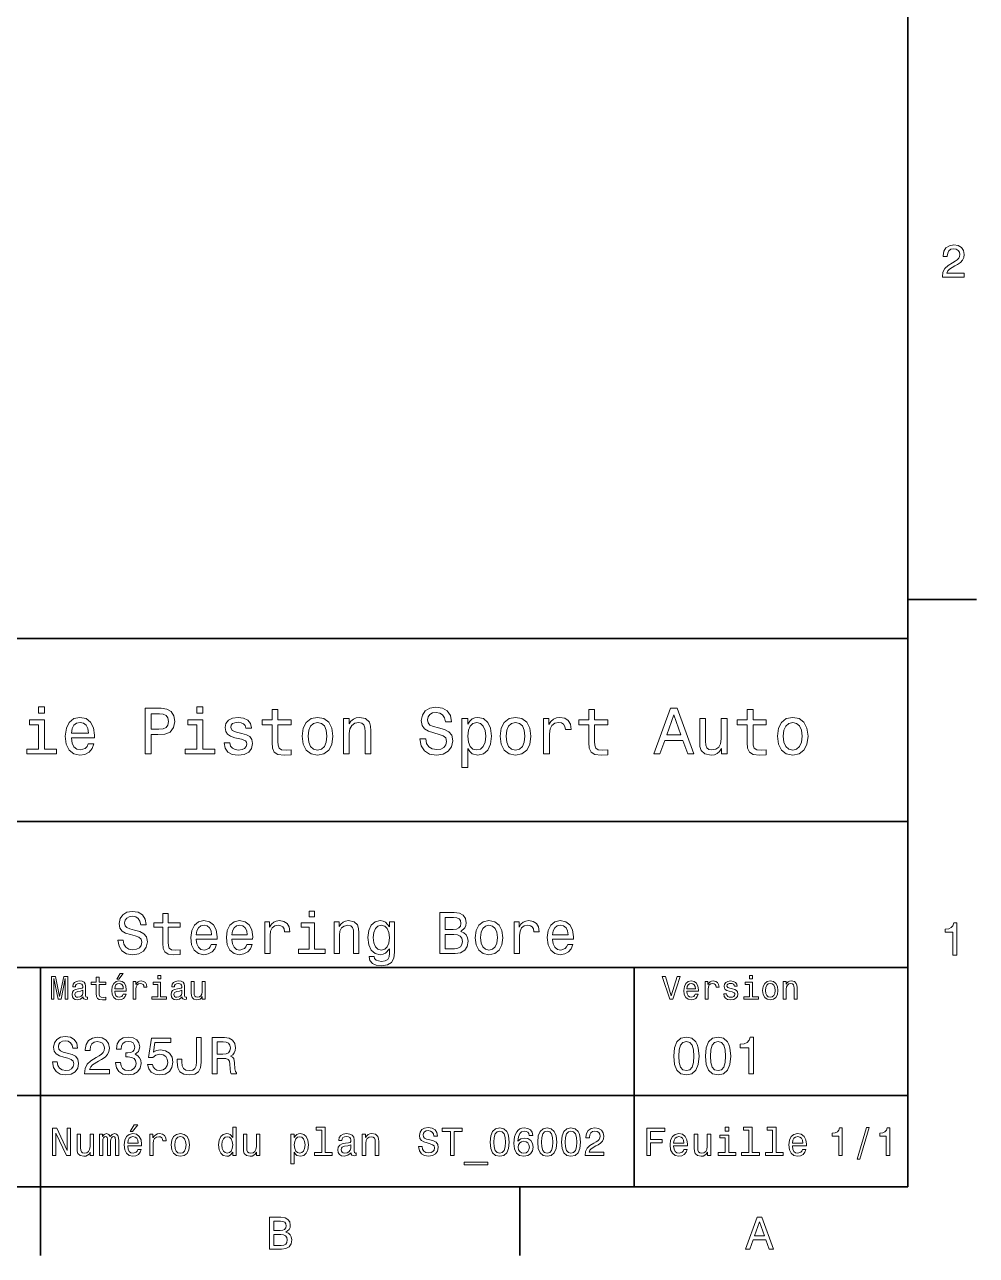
# Model space of a CAD drawing. Extents: x 0 to 420, y 0 to 297.
# Drawn here: x 313.3 to 417.5, y 2.5 to 137.2 of the extents above; entities that cross this region are included whole.
import ezdxf

# ---------------------------------------------------------------- set-up
doc = ezdxf.new("R2010")
doc.units = 0

msp = doc.modelspace()

# ---------------------------------------------------------------- linework, layer by layer
at = {"color": 7, "lineweight": 35}
for p, q in [((410, 10), (410, 287)), ((220, 70), (410, 70)), ((410, 70), (410, 10)), ((285, 50), (410, 50)), ((285, 34), (410, 34)), ((380, 10), (380, 34)), ((285, 20), (410, 20)), ((10, 10), (410, 10)), ((220, 10), (410, 10))]:
    msp.add_line(p, q, dxfattribs=at)
at = {"color": 7, "lineweight": 35, "ltscale": 0.1875}
for p, q in [((410, 74.300003), (417.5, 74.300003)), ((315, 10), (315, 2.5)), ((367.5, 10), (367.5, 2.5))]:
    msp.add_line(p, q, dxfattribs=at)
at = {"color": 7, "lineweight": 35, "ltscale": 0.35}
msp.add_line((315, 20), (315, 34), dxfattribs=at)
at = {"color": 7, "lineweight": 35, "ltscale": 0.25}
msp.add_line((315, 10), (315, 20), dxfattribs=at)
at = {"color": 7, "lineweight": 13}
for points in [[(413.76947, 109.566788), (416.175079, 109.566788), (416.175079, 110.000504), (414.273773, 110.000504), (414.3797, 110.237534), (414.561249, 110.434219), (415.121033, 110.79229), (415.418579, 110.943588), (415.751434, 111.160446), (415.988464, 111.412613), (416.124634, 111.710159), (416.175079, 112.048058), (416.089355, 112.471687), (415.852325, 112.804543), (415.489197, 113.016357), (415.020172, 113.092003), (414.536041, 113.006271), (414.167877, 112.769234), (413.930847, 112.390999), (413.850159, 111.891716), (413.850159, 111.821114), (414.309082, 111.821114), (414.309082, 111.861458), (414.354462, 112.204399), (414.490631, 112.456558), (414.707489, 112.617943), (414.994965, 112.673416), (415.287476, 112.622986), (415.504333, 112.496902), (415.645538, 112.300217), (415.695984, 112.053101), (415.660675, 111.821114), (415.56485, 111.624428), (415.403473, 111.452957), (415.181549, 111.301659), (414.884003, 111.140274), (414.389771, 110.827591), (414.041779, 110.494743), (413.835022, 110.091286), (413.76947, 109.581917)], [(315.439484, 62.554031), (314.76944, 62.554031), (314.76944, 61.833572), (315.439484, 61.833572)], [(326.462524, 57.381123), (327.125366, 57.381123), (327.125366, 59.492073), (327.860229, 59.492073), (328.602295, 59.528095), (329.193085, 59.780258), (329.574921, 60.270172), (329.70462, 60.940201), (329.60376, 61.559795), (329.315552, 62.013687), (328.840057, 62.287464), (328.19165, 62.381123), (326.462524, 62.381123)], [(332.788177, 62.554031), (332.118164, 62.554031), (332.118164, 61.833572), (332.788177, 61.833572)], [(340.353027, 60.579971), (340.353027, 58.64193), (340.39624, 58.015129), (340.597992, 57.582851), (341.001434, 57.330688), (341.685883, 57.244236), (342.43515, 57.280258), (342.43515, 57.827808), (341.887604, 57.78458), (341.390503, 57.842216), (341.123932, 58.022331), (341.008636, 58.324928), (340.98703, 58.75), (340.98703, 60.579971), (342.43515, 60.579971), (342.43515, 61.120316), (340.98703, 61.120316), (340.98703, 62.251438), (340.353027, 62.251438), (340.353027, 61.120316), (339.257935, 61.120316), (339.257935, 60.579971)], [(357.20462, 59.030979), (356.549011, 59.030979), (356.693085, 58.267288), (357.053314, 57.70533), (357.608063, 57.366714), (358.357361, 57.244236), (359.099426, 57.359509), (359.654175, 57.67651), (360.007202, 58.17363), (360.136902, 58.82925), (360.028809, 59.420029), (359.726227, 59.801872), (359.236328, 60.054031), (358.580688, 60.241352), (358.018738, 60.378242), (357.651306, 60.536743), (357.442383, 60.767288), (357.377533, 61.127522), (357.442383, 61.451729), (357.6297, 61.696686), (357.917877, 61.862389), (358.314117, 61.920029), (358.71759, 61.84798), (359.034576, 61.653458), (359.24353, 61.32925), (359.344391, 60.889767), (360, 60.889767), (360, 60.904179), (359.884735, 61.581409), (359.546112, 62.085732), (359.01297, 62.402737), (358.292511, 62.510807), (357.644104, 62.402737), (357.139771, 62.100143), (356.815552, 61.631844), (356.700287, 61.026657), (356.793945, 60.486309), (357.067719, 60.118874), (357.5, 59.873917), (358.09079, 59.6866), (358.674347, 59.520893), (359.113831, 59.362389), (359.380402, 59.131844), (359.47406, 58.757202), (359.387604, 58.375359), (359.164276, 58.087173), (358.825653, 57.907059), (358.386169, 57.849422), (357.896271, 57.928673), (357.521606, 58.159222), (357.283875, 58.533859)], [(375.050415, 60.579971), (375.050415, 58.64193), (375.093658, 58.015129), (375.29538, 57.582851), (375.698853, 57.330688), (376.383301, 57.244236), (377.132568, 57.280258), (377.132568, 57.827808), (376.585022, 57.78458), (376.087891, 57.842216), (375.82132, 58.022331), (375.706055, 58.324928), (375.684448, 58.75), (375.684448, 60.579971), (377.132568, 60.579971), (377.132568, 61.120316), (375.684448, 61.120316), (375.684448, 62.251438), (375.050415, 62.251438), (375.050415, 61.120316), (373.955322, 61.120316), (373.955322, 60.579971)], [(382.175781, 57.381123), (382.838623, 57.381123), (383.364563, 58.850864), (385.360229, 58.850864), (385.886169, 57.381123), (386.563416, 57.381123), (384.733429, 62.388329), (383.998566, 62.388329)], [(392.399109, 60.579971), (392.399109, 58.64193), (392.442352, 58.015129), (392.644073, 57.582851), (393.047546, 57.330688), (393.731995, 57.244236), (394.481262, 57.280258), (394.481262, 57.827808), (393.933716, 57.78458), (393.436584, 57.842216), (393.170013, 58.022331), (393.054749, 58.324928), (393.033142, 58.75), (393.033142, 60.579971), (394.481262, 60.579971), (394.481262, 61.120316), (393.033142, 61.120316), (393.033142, 62.251438), (392.399109, 62.251438), (392.399109, 61.120316), (391.304016, 61.120316), (391.304016, 60.579971)], [(315.417877, 57.914265), (315.417877, 61.120316), (313.789612, 61.120316), (313.789612, 60.579971), (314.783875, 60.579971), (314.783875, 57.914265), (313.48703, 57.914265), (313.48703, 57.381123), (316.729095, 57.381123), (316.729095, 57.914265)], [(318.371765, 59.131844), (320.907776, 59.131844), (320.914978, 59.427231), (320.799713, 60.255764), (320.482697, 60.875359), (319.978394, 61.25), (319.30835, 61.386887), (318.65274, 61.242794), (318.148407, 60.839336), (317.824219, 60.183716), (317.708923, 59.319164), (317.816986, 58.432995), (318.141205, 57.78458), (318.638336, 57.381123), (319.286743, 57.244236), (319.848694, 57.337894), (320.309784, 57.582851), (320.648407, 57.971901), (320.842926, 58.490631), (320.216125, 58.490631), (320.086456, 58.20245), (319.899139, 57.986309), (319.365997, 57.8134), (318.955322, 57.892651), (318.645538, 58.14481), (318.443787, 58.555473), (318.371765, 59.110229)], [(318.371765, 59.664986), (318.451019, 60.162102), (318.645538, 60.529537), (318.940918, 60.75288), (319.329956, 60.83213), (319.711823, 60.75288), (320.007202, 60.529537), (320.187317, 60.162102), (320.252167, 59.664986)], [(328.011536, 61.76873), (328.443787, 61.725502), (328.760803, 61.588615), (328.94812, 61.336452), (329.01297, 60.940201), (328.940918, 60.522331), (328.746399, 60.270172), (328.414978, 60.140488), (327.96109, 60.104465), (327.125366, 60.104465), (327.125366, 61.76873)], [(332.766571, 57.914265), (332.766571, 61.120316), (331.138336, 61.120316), (331.138336, 60.579971), (332.132568, 60.579971), (332.132568, 57.914265), (330.835724, 57.914265), (330.835724, 57.381123), (334.07782, 57.381123), (334.07782, 57.914265)], [(337.060516, 59.636166), (336.44812, 59.780258), (335.994232, 59.945965), (335.842926, 60.28458), (335.886169, 60.522331), (336.037476, 60.695244), (336.28241, 60.803314), (336.635437, 60.846542), (336.97406, 60.803314), (337.240631, 60.67363), (337.413544, 60.479107), (337.485596, 60.219738), (338.105194, 60.219738), (338.105194, 60.23415), (337.997131, 60.70245), (337.701721, 61.069885), (337.240631, 61.30043), (336.635437, 61.386887), (336.023041, 61.30043), (335.576355, 61.062679), (335.29538, 60.709652), (335.208923, 60.262966), (335.273773, 59.830688), (335.475494, 59.528095), (335.806915, 59.311958), (336.289612, 59.16066), (336.995667, 58.987751), (337.427948, 58.807636), (337.543213, 58.663544), (337.586456, 58.447407), (337.521606, 58.180836), (337.348694, 57.979107), (337.067719, 57.849422), (336.693085, 57.806194), (336.296814, 57.849422), (336.008636, 58.000721), (335.814117, 58.245674), (335.734863, 58.584293), (335.122467, 58.584293), (335.223328, 58.007923), (335.518738, 57.590057), (335.98703, 57.337894), (336.635437, 57.244236), (337.312683, 57.337894), (337.809814, 57.590057), (338.112396, 57.993515), (338.220459, 58.519451), (338.141205, 58.973343), (337.917877, 59.283138), (337.550415, 59.484871)], [(343.65274, 59.311958), (343.768005, 58.432995), (344.099426, 57.78458), (344.625366, 57.381123), (345.331421, 57.244236), (346.030273, 57.381123), (346.556213, 57.777374), (346.887604, 58.425793), (347.010101, 59.311958), (346.887604, 60.190922), (346.556213, 60.846542), (346.030273, 61.242794), (345.331421, 61.386887), (344.625366, 61.242794), (344.099426, 60.839336), (343.768005, 60.190922)], [(344.301147, 59.319164), (344.365997, 59.967579), (344.567719, 60.435879), (344.891937, 60.72406), (345.331421, 60.824928), (345.763702, 60.72406), (346.087891, 60.443081), (346.289612, 59.967579), (346.361664, 59.319164), (346.289612, 58.663544), (346.087891, 58.188038), (345.763702, 57.899853), (345.331421, 57.806194), (344.891937, 57.899853), (344.567719, 58.188038), (344.365997, 58.663544)], [(348.177246, 57.381123), (348.811249, 57.381123), (348.811249, 59.614552), (348.876099, 60.12608), (349.085022, 60.500717), (349.409241, 60.731266), (349.841492, 60.817722), (350.187317, 60.745674), (350.403473, 60.551151), (350.511536, 60.226944), (350.547546, 59.794666), (350.547546, 57.381123), (351.181549, 57.381123), (351.181549, 59.924351), (351.15274, 60.435879), (351.023071, 60.86095), (350.597992, 61.25), (349.93515, 61.386887), (349.567719, 61.336452), (349.257935, 61.199566), (348.991364, 60.969017), (348.78241, 60.659222), (348.78241, 61.25), (348.177246, 61.25)], [(361.786743, 60.652016), (361.786743, 61.25), (361.15274, 61.25), (361.15274, 55.882565), (361.786743, 55.882565), (361.786743, 57.971901), (362.010101, 57.633286), (362.262268, 57.409943), (362.896271, 57.244236), (363.501465, 57.381123), (363.976959, 57.791786), (364.286743, 58.440201), (364.402039, 59.319164), (364.286743, 60.190922), (363.976959, 60.839336), (363.501465, 61.242794), (362.896271, 61.386887), (362.550446, 61.343658), (362.255066, 61.206772), (362.002899, 60.976223)], [(362.788208, 57.8134), (362.363129, 57.907059), (362.053314, 58.195244), (361.858795, 58.663544), (361.793945, 59.319164), (361.858795, 59.967579), (362.053314, 60.435879), (362.363129, 60.716858), (362.788208, 60.817722), (363.177246, 60.716858), (363.48703, 60.428673), (363.68158, 59.960373), (363.753601, 59.319164), (363.68158, 58.67075), (363.48703, 58.195244), (363.177246, 57.907059)], [(365.338623, 59.311958), (365.453888, 58.432995), (365.785309, 57.78458), (366.311249, 57.381123), (367.017303, 57.244236), (367.716125, 57.381123), (368.242065, 57.777374), (368.573486, 58.425793), (368.695984, 59.311958), (368.573486, 60.190922), (368.242065, 60.846542), (367.716125, 61.242794), (367.017303, 61.386887), (366.311249, 61.242794), (365.785309, 60.839336), (365.453888, 60.190922)], [(365.98703, 59.319164), (366.05188, 59.967579), (366.253601, 60.435879), (366.57782, 60.72406), (367.017303, 60.824928), (367.449585, 60.72406), (367.773773, 60.443081), (367.975525, 59.967579), (368.047546, 59.319164), (367.975525, 58.663544), (367.773773, 58.188038), (367.449585, 57.899853), (367.017303, 57.806194), (366.57782, 57.899853), (366.253601, 58.188038), (366.05188, 58.663544)], [(370.100861, 57.381123), (370.734863, 57.381123), (370.734863, 59.592937), (370.799713, 60.12608), (370.994232, 60.507923), (371.311249, 60.738472), (371.736328, 60.817722), (372.053314, 60.767288), (372.291077, 60.623199), (372.435181, 60.378242), (372.485596, 60.046829), (373.126801, 60.046829), (373.040344, 60.630402), (372.802612, 61.048271), (372.406342, 61.30043), (371.865997, 61.386887), (371.498566, 61.32925), (371.181549, 61.185158), (370.900574, 60.940201), (370.677246, 60.608788), (370.677246, 61.25), (370.100861, 61.25)], [(383.595093, 59.463257), (384.365997, 61.667866), (385.136902, 59.463257)], [(390.194519, 61.25), (389.560516, 61.25), (389.560516, 59.016571), (389.488464, 58.497837), (389.279541, 58.123196), (388.955322, 57.892651), (388.530243, 57.820602), (388.19165, 57.878242), (387.975494, 58.051151), (387.853027, 58.346542), (387.824219, 58.764408), (387.824219, 61.25), (387.190186, 61.25), (387.190186, 58.706772), (387.211792, 58.195244), (387.348694, 57.770172), (387.766571, 57.381123), (388.436584, 57.244236), (388.796814, 57.294666), (389.106628, 57.424351), (389.373199, 57.647694), (389.589325, 57.971901), (389.589325, 57.381123), (390.194519, 57.381123)], [(395.698853, 59.311958), (395.814117, 58.432995), (396.145508, 57.78458), (396.671448, 57.381123), (397.377502, 57.244236), (398.076355, 57.381123), (398.602295, 57.777374), (398.933716, 58.425793), (399.056183, 59.311958), (398.933716, 60.190922), (398.602295, 60.846542), (398.076355, 61.242794), (397.377502, 61.386887), (396.671448, 61.242794), (396.145508, 60.839336), (395.814117, 60.190922)], [(396.34726, 59.319164), (396.412109, 59.967579), (396.613831, 60.435879), (396.938019, 60.72406), (397.377502, 60.824928), (397.809784, 60.72406), (398.134003, 60.443081), (398.335724, 59.967579), (398.407776, 59.319164), (398.335724, 58.663544), (398.134003, 58.188038), (397.809784, 57.899853), (397.377502, 57.806194), (396.938019, 57.899853), (396.613831, 58.188038), (396.412109, 58.663544)], [(324.054779, 37.015129), (323.464722, 37.015129), (323.594391, 36.327808), (323.91861, 35.822044), (324.417877, 35.517288), (325.092224, 35.407059), (325.760101, 35.510807), (326.259369, 35.796108), (326.577087, 36.243515), (326.693817, 36.833572), (326.596558, 37.365273), (326.324219, 37.708931), (325.883301, 37.935879), (325.293243, 38.104465), (324.787476, 38.227665), (324.456787, 38.370316), (324.268738, 38.577808), (324.210388, 38.902016), (324.268738, 39.193802), (324.437317, 39.414265), (324.696686, 39.5634), (325.053314, 39.615273), (325.416443, 39.55043), (325.701752, 39.375359), (325.889771, 39.083572), (325.98056, 38.688038), (326.570618, 38.688038), (326.570618, 38.701008), (326.466858, 39.310516), (326.162109, 39.764408), (325.682281, 40.049709), (325.033875, 40.146973), (324.450287, 40.049709), (323.996399, 39.777374), (323.70462, 39.355907), (323.600891, 38.811237), (323.685181, 38.324928), (323.93158, 37.994236), (324.320618, 37.773773), (324.852325, 37.605186), (325.377533, 37.456051), (325.773071, 37.3134), (326.01297, 37.105907), (326.09726, 36.76873), (326.01947, 36.425072), (325.818451, 36.165707), (325.513702, 36.003601), (325.118164, 35.951729), (324.677246, 36.023052), (324.340057, 36.230545), (324.126099, 36.567722)], [(328.40564, 38.409222), (328.40564, 36.664986), (328.44455, 36.100864), (328.626099, 35.711815), (328.989197, 35.484871), (329.605194, 35.407059), (330.279541, 35.43948), (330.279541, 35.932274), (329.786743, 35.893372), (329.339355, 35.945244), (329.099426, 36.107349), (328.995697, 36.379681), (328.976227, 36.762245), (328.976227, 38.409222), (330.279541, 38.409222), (330.279541, 38.895531), (328.976227, 38.895531), (328.976227, 39.913544), (328.40564, 39.913544), (328.40564, 38.895531), (327.420044, 38.895531), (327.420044, 38.409222)], [(332.043243, 37.105907), (334.325653, 37.105907), (334.332153, 37.371758), (334.228394, 38.117435), (333.943085, 38.675072), (333.489197, 39.012245), (332.886169, 39.135445), (332.296112, 39.005764), (331.842224, 38.642651), (331.550446, 38.052593), (331.446686, 37.274494), (331.543945, 36.476944), (331.835754, 35.893372), (332.283142, 35.530258), (332.86673, 35.407059), (333.372498, 35.491352), (333.787476, 35.711815), (334.092224, 36.061958), (334.267303, 36.528816), (333.703186, 36.528816), (333.586456, 36.269451), (333.417877, 36.074928), (332.938049, 35.919308), (332.568451, 35.990631), (332.289642, 36.217579), (332.108093, 36.587173), (332.043243, 37.086452)], [(335.946686, 37.105907), (338.229126, 37.105907), (338.235596, 37.371758), (338.131866, 38.117435), (337.846558, 38.675072), (337.39267, 39.012245), (336.789642, 39.135445), (336.199585, 39.005764), (335.745697, 38.642651), (335.453888, 38.052593), (335.350159, 37.274494), (335.447418, 36.476944), (335.739197, 35.893372), (336.186615, 35.530258), (336.770172, 35.407059), (337.27594, 35.491352), (337.690948, 35.711815), (337.995697, 36.061958), (338.170776, 36.528816), (337.606628, 36.528816), (337.489929, 36.269451), (337.32135, 36.074928), (336.841522, 35.919308), (336.471924, 35.990631), (336.193085, 36.217579), (336.011536, 36.587173), (335.946686, 37.086452)], [(339.56485, 35.530258), (340.135468, 35.530258), (340.135468, 37.520893), (340.193817, 38.000721), (340.368896, 38.344379), (340.654175, 38.551872), (341.036743, 38.623199), (341.322052, 38.577808), (341.536041, 38.448124), (341.66571, 38.227665), (341.711121, 37.929394), (342.288208, 37.929394), (342.210388, 38.454609), (341.996399, 38.830692), (341.639771, 39.057636), (341.153473, 39.135445), (340.822784, 39.083572), (340.537476, 38.953888), (340.284607, 38.733429), (340.083588, 38.435158), (340.083588, 39.012245), (339.56485, 39.012245)], [(345.018036, 40.185879), (344.415009, 40.185879), (344.415009, 39.537464), (345.018036, 39.537464)], [(347.157806, 35.530258), (347.728394, 35.530258), (347.728394, 37.540344), (347.786743, 38.000721), (347.974792, 38.337894), (348.266571, 38.545387), (348.65564, 38.623199), (348.966858, 38.558357), (349.161407, 38.383286), (349.258667, 38.091499), (349.291077, 37.70245), (349.291077, 35.530258), (349.861694, 35.530258), (349.861694, 37.819164), (349.835754, 38.279537), (349.719025, 38.662102), (349.336456, 39.012245), (348.739929, 39.135445), (348.409241, 39.090057), (348.130402, 38.966858), (347.890503, 38.759365), (347.702454, 38.480545), (347.702454, 39.012245), (347.157806, 39.012245)], [(353.771637, 35.685879), (353.771637, 39.012245), (353.226959, 39.012245), (353.226959, 38.448124), (352.779541, 38.960373), (352.507202, 39.090057), (352.202454, 39.135445), (351.651306, 39.005764), (351.223358, 38.642651), (350.94455, 38.059078), (350.84726, 37.274494), (350.94455, 36.483429), (351.223358, 35.899857), (351.651306, 35.530258), (352.202454, 35.407059), (352.513702, 35.45245), (352.773071, 35.569164), (353.226959, 36.061958), (353.226959, 35.569164), (353.175079, 35.180115), (353.03244, 34.901295), (352.760101, 34.739193), (352.351593, 34.680836), (351.994965, 34.719738), (351.742096, 34.817001), (351.592957, 34.985588), (351.547546, 35.212536), (350.996399, 35.212536), (350.996399, 35.1866), (351.080688, 34.771614), (351.340057, 34.460373), (351.755066, 34.259365), (352.319183, 34.188038), (352.99353, 34.285301), (353.440918, 34.557636), (353.693817, 35.030979)], [(361.020905, 37.961815), (361.474792, 38.337894), (361.591492, 38.590778), (361.630402, 38.902016), (361.546112, 39.388329), (361.293243, 39.738472), (360.884735, 39.95245), (360.314148, 40.030258), (358.712555, 40.030258), (358.712555, 35.530258), (360.404907, 35.530258), (361.007935, 35.621037), (361.455353, 35.886887), (361.734161, 36.308357), (361.831421, 36.87896), (361.773071, 37.261528), (361.617432, 37.57925), (361.364563, 37.812679)], [(360.190918, 38.162823), (359.309082, 38.162823), (359.309082, 39.492073), (360.242798, 39.492073), (360.592957, 39.453171), (360.839355, 39.336452), (360.988495, 39.135445), (361.040344, 38.837173), (360.981995, 38.538902), (360.826385, 38.331409), (360.560516, 38.201729)], [(362.603027, 37.268009), (362.706787, 36.476944), (363.005066, 35.893372), (363.478394, 35.530258), (364.113831, 35.407059), (364.742798, 35.530258), (365.216156, 35.886887), (365.514404, 36.470459), (365.624634, 37.268009), (365.514404, 38.059078), (365.216156, 38.649136), (364.742798, 39.005764), (364.113831, 39.135445), (363.478394, 39.005764), (363.005066, 38.642651), (362.706787, 38.059078)], [(366.889069, 35.530258), (367.459656, 35.530258), (367.459656, 37.520893), (367.518005, 38.000721), (367.693085, 38.344379), (367.978394, 38.551872), (368.360962, 38.623199), (368.646271, 38.577808), (368.860229, 38.448124), (368.989929, 38.227665), (369.035309, 37.929394), (369.612396, 37.929394), (369.534607, 38.454609), (369.320618, 38.830692), (368.963989, 39.057636), (368.477661, 39.135445), (368.146973, 39.083572), (367.861694, 38.953888), (367.608795, 38.733429), (367.407776, 38.435158), (367.407776, 39.012245), (366.889069, 39.012245)], [(371.07782, 37.105907), (373.360229, 37.105907), (373.36673, 37.371758), (373.26297, 38.117435), (372.977661, 38.675072), (372.523773, 39.012245), (371.920746, 39.135445), (371.330688, 39.005764), (370.876801, 38.642651), (370.585022, 38.052593), (370.481262, 37.274494), (370.578552, 36.476944), (370.870331, 35.893372), (371.317719, 35.530258), (371.901306, 35.407059), (372.407074, 35.491352), (372.822052, 35.711815), (373.126801, 36.061958), (373.30188, 36.528816), (372.737762, 36.528816), (372.621033, 36.269451), (372.452454, 36.074928), (371.972626, 35.919308), (371.603027, 35.990631), (371.324219, 36.217579), (371.14267, 36.587173), (371.07782, 37.086452)], [(332.043243, 37.585735), (332.114563, 38.033138), (332.289642, 38.363831), (332.555481, 38.564842), (332.90564, 38.636166), (333.249298, 38.564842), (333.515137, 38.363831), (333.677246, 38.033138), (333.735596, 37.585735)], [(335.946686, 37.585735), (336.018036, 38.033138), (336.193085, 38.363831), (336.458954, 38.564842), (336.809082, 38.636166), (337.15274, 38.564842), (337.41861, 38.363831), (337.580688, 38.033138), (337.639069, 37.585735)], [(344.998566, 36.010086), (344.998566, 38.895531), (343.533142, 38.895531), (343.533142, 38.409222), (344.427979, 38.409222), (344.427979, 36.010086), (343.260803, 36.010086), (343.260803, 35.530258), (346.17868, 35.530258), (346.17868, 36.010086)], [(351.437317, 37.274494), (351.495697, 37.851585), (351.670776, 38.279537), (351.943085, 38.532421), (352.306213, 38.623199), (352.688782, 38.532421), (352.97406, 38.279537), (353.149139, 37.851585), (353.213989, 37.274494), (353.149139, 36.684437), (352.97406, 36.262966), (352.688782, 36.003601), (352.306213, 35.919308), (351.943085, 36.003601), (351.670776, 36.262966), (351.495697, 36.690922)], [(363.186615, 37.274494), (363.244965, 37.858067), (363.426514, 38.279537), (363.718323, 38.538902), (364.113831, 38.629681), (364.502899, 38.538902), (364.794678, 38.286022), (364.976227, 37.858067), (365.041077, 37.274494), (364.976227, 36.684437), (364.794678, 36.256481), (364.502899, 35.997116), (364.113831, 35.912823), (363.718323, 35.997116), (363.426514, 36.256481), (363.244965, 36.684437)], [(371.07782, 37.585735), (371.149139, 38.033138), (371.324219, 38.363831), (371.590057, 38.564842), (371.940216, 38.636166), (372.283875, 38.564842), (372.549713, 38.363831), (372.711823, 38.033138), (372.770172, 37.585735)], [(414.909241, 35.366787), (415.368164, 35.366787), (415.368164, 38.892002), (415.025208, 38.892002), (414.934448, 38.584366), (414.752899, 38.377594), (414.475525, 38.256557), (414.092224, 38.216209), (414.092224, 37.858143), (414.909241, 37.858143)], [(360.333588, 36.068443), (359.309082, 36.068443), (359.309082, 37.618156), (360.275238, 37.618156), (360.683716, 37.572765), (360.975525, 37.4366), (361.150574, 37.203171), (361.208954, 36.865993), (361.150574, 36.509365), (360.988495, 36.262966), (360.716156, 36.113831)], [(316.183716, 30.530979), (316.46109, 30.530979), (316.46109, 32.80043), (316.929382, 30.530979), (317.239197, 30.530979), (317.703888, 32.80043), (317.703888, 30.530979), (317.984863, 30.530979), (317.984863, 33.030979), (317.54538, 33.030979), (317.08429, 30.826368), (316.626801, 33.030979), (316.183716, 33.030979)], [(319.656342, 30.78314), (319.656342, 30.772333), (319.674347, 30.649855), (319.728394, 30.5634), (319.955322, 30.494957), (320.131836, 30.523775), (320.131836, 30.768732), (320.056183, 30.757925), (319.955322, 30.804754), (319.937317, 30.948847), (319.937317, 31.950287), (319.894104, 32.206051), (319.768005, 32.386166), (319.548279, 32.494236), (319.238464, 32.533859), (318.935883, 32.490635), (318.712524, 32.368156), (318.572052, 32.177231), (318.525208, 31.925072), (318.525208, 31.903458), (318.809784, 31.903458), (318.835022, 32.054756), (318.914276, 32.162823), (319.043945, 32.227665), (319.227661, 32.25288), (319.404175, 32.234871), (319.530273, 32.180836), (319.605896, 32.087173), (319.631134, 31.957493), (319.61673, 31.806194), (319.559082, 31.730547), (319.414978, 31.694523), (319.144806, 31.665705), (318.835022, 31.600864), (318.615265, 31.48559), (318.485596, 31.305475), (318.445953, 31.038904), (318.481995, 30.801151), (318.593658, 30.62464), (318.773773, 30.512968), (319.022339, 30.473343), (319.357361, 30.54899)], [(321.100861, 32.130402), (321.100861, 31.161383), (321.122467, 30.847982), (321.223328, 30.631844), (321.425079, 30.505762), (321.767303, 30.462536), (322.141937, 30.480547), (322.141937, 30.754322), (321.868164, 30.732708), (321.619598, 30.761526), (321.486298, 30.851583), (321.42868, 31.002882), (321.417877, 31.215418), (321.417877, 32.130402), (322.141937, 32.130402), (322.141937, 32.400574), (321.417877, 32.400574), (321.417877, 32.966137), (321.100861, 32.966137), (321.100861, 32.400574), (320.553314, 32.400574), (320.553314, 32.130402)], [(323.121765, 31.40634), (324.389771, 31.40634), (324.393372, 31.554033), (324.335724, 31.9683), (324.177246, 32.278099), (323.925079, 32.465416), (323.590057, 32.533859), (323.262238, 32.461815), (323.010101, 32.260086), (322.847992, 31.932276), (322.790344, 31.5), (322.844391, 31.056915), (323.00647, 30.732708), (323.255035, 30.530979), (323.579254, 30.462536), (323.860229, 30.509365), (324.09079, 30.631844), (324.260101, 30.826368), (324.357361, 31.085733), (324.043945, 31.085733), (323.979095, 30.941643), (323.885437, 30.833572), (323.618866, 30.747118), (323.413544, 30.786743), (323.258636, 30.912823), (323.157776, 31.118155), (323.121765, 31.395533)], [(323.341492, 32.728386), (323.554047, 32.728386), (324.054749, 33.340778), (323.701721, 33.340778)], [(325.131836, 30.530979), (325.448853, 30.530979), (325.448853, 31.636887), (325.481262, 31.903458), (325.578522, 32.094379), (325.73703, 32.209652), (325.949554, 32.249279), (326.108063, 32.224064), (326.226959, 32.152016), (326.298981, 32.029537), (326.324219, 31.863832), (326.644806, 31.863832), (326.601593, 32.155621), (326.482697, 32.364552), (326.284576, 32.490635), (326.014404, 32.533859), (325.830688, 32.505043), (325.67218, 32.432995), (325.531708, 32.310516), (325.420044, 32.144814), (325.420044, 32.465416), (325.131836, 32.465416)], [(328.150574, 30.79755), (328.150574, 32.400574), (327.336456, 32.400574), (327.336456, 32.130402), (327.833588, 32.130402), (327.833588, 30.79755), (327.18515, 30.79755), (327.18515, 30.530979), (328.806183, 30.530979), (328.806183, 30.79755)], [(328.161377, 33.117435), (327.826355, 33.117435), (327.826355, 32.757202), (328.161377, 32.757202)], [(330.499268, 30.78314), (330.499268, 30.772333), (330.517303, 30.649855), (330.57132, 30.5634), (330.798279, 30.494957), (330.974792, 30.523775), (330.974792, 30.768732), (330.899139, 30.757925), (330.798279, 30.804754), (330.780273, 30.948847), (330.780273, 31.950287), (330.73703, 32.206051), (330.610962, 32.386166), (330.391205, 32.494236), (330.081421, 32.533859), (329.778809, 32.490635), (329.555481, 32.368156), (329.414978, 32.177231), (329.368164, 31.925072), (329.368164, 31.903458), (329.65274, 31.903458), (329.677948, 32.054756), (329.757202, 32.162823), (329.886902, 32.227665), (330.070618, 32.25288), (330.247131, 32.234871), (330.373199, 32.180836), (330.448853, 32.087173), (330.47406, 31.957493), (330.459656, 31.806194), (330.402008, 31.730547), (330.257935, 31.694523), (329.987762, 31.665705), (329.677948, 31.600864), (329.458221, 31.48559), (329.328522, 31.305475), (329.28891, 31.038904), (329.324921, 30.801151), (329.436584, 30.62464), (329.616699, 30.512968), (329.865265, 30.473343), (330.200287, 30.54899)], [(333.010071, 32.465416), (332.693085, 32.465416), (332.693085, 31.348703), (332.657074, 31.089336), (332.552582, 30.902016), (332.390503, 30.786743), (332.177948, 30.750719), (332.008636, 30.779539), (331.900574, 30.865993), (331.839325, 31.013687), (331.824921, 31.222622), (331.824921, 32.465416), (331.507935, 32.465416), (331.507935, 31.193804), (331.518738, 30.93804), (331.587189, 30.725504), (331.796112, 30.530979), (332.131134, 30.462536), (332.311249, 30.487751), (332.466125, 30.552593), (332.599426, 30.664265), (332.707489, 30.826368), (332.707489, 30.530979), (333.010071, 30.530979)], [(384.71109, 33.03458), (384.08429, 30.905619), (383.439484, 33.03458), (383.09726, 33.03458), (383.904175, 30.530979), (384.264404, 30.530979), (385.053314, 33.03458)], [(385.784576, 31.40634), (387.052582, 31.40634), (387.056183, 31.554033), (386.998566, 31.9683), (386.840057, 32.278099), (386.587891, 32.465416), (386.252869, 32.533859), (385.925079, 32.461815), (385.672913, 32.260086), (385.510803, 31.932276), (385.453156, 31.5), (385.507202, 31.056915), (385.669312, 30.732708), (385.917877, 30.530979), (386.242065, 30.462536), (386.523041, 30.509365), (386.753601, 30.631844), (386.922913, 30.826368), (387.020172, 31.085733), (386.706787, 31.085733), (386.641937, 30.941643), (386.548279, 30.833572), (386.281708, 30.747118), (386.076355, 30.786743), (385.921478, 30.912823), (385.820618, 31.118155), (385.784576, 31.395533)], [(387.794678, 30.530979), (388.111664, 30.530979), (388.111664, 31.636887), (388.144104, 31.903458), (388.241364, 32.094379), (388.399841, 32.209652), (388.612396, 32.249279), (388.770905, 32.224064), (388.889771, 32.152016), (388.961823, 32.029537), (388.98703, 31.863832), (389.307648, 31.863832), (389.264404, 32.155621), (389.145538, 32.364552), (388.947418, 32.490635), (388.677246, 32.533859), (388.49353, 32.505043), (388.335022, 32.432995), (388.194519, 32.310516), (388.082855, 32.144814), (388.082855, 32.465416), (387.794678, 32.465416)], [(390.791779, 31.658501), (390.485596, 31.730547), (390.258636, 31.8134), (390.182983, 31.982708), (390.20462, 32.101585), (390.280273, 32.188038), (390.40274, 32.242073), (390.579254, 32.263687), (390.748566, 32.242073), (390.881836, 32.177231), (390.968292, 32.079971), (391.004333, 31.950287), (391.314117, 31.950287), (391.314117, 31.957493), (391.260101, 32.191643), (391.112396, 32.375359), (390.881836, 32.490635), (390.579254, 32.533859), (390.273041, 32.490635), (390.049713, 32.371758), (389.90921, 32.195244), (389.865997, 31.971901), (389.898407, 31.755764), (389.999268, 31.604465), (390.164978, 31.496397), (390.406342, 31.420748), (390.759369, 31.334293), (390.975494, 31.244236), (391.033142, 31.17219), (391.054749, 31.064121), (391.022339, 30.930836), (390.935883, 30.829971), (390.79538, 30.765129), (390.608063, 30.743515), (390.409943, 30.765129), (390.265839, 30.840778), (390.168579, 30.963255), (390.128967, 31.132565), (389.822754, 31.132565), (389.873199, 30.844379), (390.020905, 30.635447), (390.255035, 30.509365), (390.579254, 30.462536), (390.917877, 30.509365), (391.166412, 30.635447), (391.317719, 30.837175), (391.371765, 31.100143), (391.332123, 31.327089), (391.220459, 31.481987), (391.036743, 31.582851)], [(392.981995, 30.79755), (392.981995, 32.400574), (392.167877, 32.400574), (392.167877, 32.130402), (392.664978, 32.130402), (392.664978, 30.79755), (392.016571, 30.79755), (392.016571, 30.530979), (393.637604, 30.530979), (393.637604, 30.79755)], [(392.992798, 33.117435), (392.657776, 33.117435), (392.657776, 32.757202), (392.992798, 32.757202)], [(394.087891, 31.496397), (394.145538, 31.056915), (394.311249, 30.732708), (394.574219, 30.530979), (394.927246, 30.462536), (395.276672, 30.530979), (395.539612, 30.729107), (395.705322, 31.053314), (395.766571, 31.496397), (395.705322, 31.935879), (395.539612, 32.263687), (395.276672, 32.461815), (394.927246, 32.533859), (394.574219, 32.461815), (394.311249, 32.260086), (394.145538, 31.935879)], [(396.350159, 30.530979), (396.667145, 30.530979), (396.667145, 31.647694), (396.699554, 31.903458), (396.804047, 32.090778), (396.966125, 32.206051), (397.182281, 32.249279), (397.355194, 32.213257), (397.463257, 32.115993), (397.517303, 31.95389), (397.535309, 31.737751), (397.535309, 30.530979), (397.852295, 30.530979), (397.852295, 31.802593), (397.837891, 32.058357), (397.773041, 32.270893), (397.560516, 32.465416), (397.229095, 32.533859), (397.04538, 32.508644), (396.890503, 32.440201), (396.757202, 32.324928), (396.65274, 32.170029), (396.65274, 32.465416), (396.350159, 32.465416)], [(319.620331, 31.208212), (319.577087, 31.020893), (319.461823, 30.876801), (319.28891, 30.78314), (319.076355, 30.750719), (318.939484, 30.768732), (318.842224, 30.826368), (318.780975, 30.927233), (318.76297, 31.067722), (318.777374, 31.193804), (318.835022, 31.283861), (319.065552, 31.384726), (319.357361, 31.427954), (319.620331, 31.514408)], [(323.121765, 31.672911), (323.161377, 31.921469), (323.258636, 32.105186), (323.406342, 32.216858), (323.600861, 32.256485), (323.791779, 32.216858), (323.939484, 32.105186), (324.029541, 31.921469), (324.061951, 31.672911)], [(330.463257, 31.208212), (330.420044, 31.020893), (330.304749, 30.876801), (330.131836, 30.78314), (329.919312, 30.750719), (329.78241, 30.768732), (329.68515, 30.826368), (329.623932, 30.927233), (329.605896, 31.067722), (329.620331, 31.193804), (329.677948, 31.283861), (329.908508, 31.384726), (330.200287, 31.427954), (330.463257, 31.514408)], [(385.784576, 31.672911), (385.824219, 31.921469), (385.921478, 32.105186), (386.069153, 32.216858), (386.263702, 32.256485), (386.45462, 32.216858), (386.602295, 32.105186), (386.692352, 31.921469), (386.724792, 31.672911)], [(394.412109, 31.5), (394.444519, 31.824207), (394.54538, 32.058357), (394.707489, 32.20245), (394.927246, 32.25288), (395.143372, 32.20245), (395.305481, 32.061958), (395.406342, 31.824207), (395.442352, 31.5), (395.406342, 31.17219), (395.305481, 30.934437), (395.143372, 30.790344), (394.927246, 30.743515), (394.707489, 30.790344), (394.54538, 30.934437), (394.444519, 31.17219)], [(316.824219, 23.680117), (316.299713, 23.680117), (316.414978, 23.069164), (316.703156, 22.619596), (317.146973, 22.348703), (317.746399, 22.250721), (318.340057, 22.342941), (318.783875, 22.596542), (319.066284, 22.994238), (319.170044, 23.518732), (319.083588, 23.991356), (318.841492, 24.296831), (318.449554, 24.49856), (317.925079, 24.648417), (317.475494, 24.757925), (317.181549, 24.884727), (317.014404, 25.069164), (316.962524, 25.357349), (317.014404, 25.616714), (317.164276, 25.812681), (317.394806, 25.945246), (317.711823, 25.991356), (318.034576, 25.933718), (318.288177, 25.778099), (318.455322, 25.518732), (318.536011, 25.167149), (319.060516, 25.167149), (319.060516, 25.178675), (318.968292, 25.720463), (318.697418, 26.12392), (318.270905, 26.377522), (317.694519, 26.463978), (317.175781, 26.377522), (316.772339, 26.135448), (316.51297, 25.760807), (316.420746, 25.276657), (316.495667, 24.844381), (316.714691, 24.550434), (317.060516, 24.354467), (317.533142, 24.204613), (318, 24.072046), (318.351593, 23.945246), (318.56485, 23.760807), (318.639771, 23.461096), (318.570618, 23.155621), (318.391937, 22.925074), (318.121033, 22.780981), (317.76944, 22.734871), (317.377533, 22.798271), (317.07782, 22.98271), (316.887604, 23.282421)], [(319.798279, 22.360231), (322.547546, 22.360231), (322.547546, 22.855909), (320.374634, 22.855909), (320.495667, 23.126802), (320.703156, 23.351585), (321.342926, 23.760807), (321.682983, 23.933718), (322.063416, 24.181557), (322.33429, 24.469742), (322.489899, 24.809799), (322.547546, 25.195967), (322.449554, 25.680117), (322.17868, 26.06052), (321.763702, 26.302595), (321.227661, 26.38905), (320.674347, 26.291067), (320.253601, 26.020174), (319.982697, 25.587896), (319.890503, 25.017292), (319.890503, 24.9366), (320.414978, 24.9366), (320.414978, 24.98271), (320.466858, 25.374641), (320.622467, 25.662825), (320.870331, 25.847263), (321.198853, 25.910664), (321.533142, 25.853027), (321.780975, 25.708935), (321.942352, 25.48415), (322, 25.201729), (321.959656, 24.9366), (321.850159, 24.711817), (321.66571, 24.51585), (321.412109, 24.342941), (321.072052, 24.158503), (320.507202, 23.801153), (320.109497, 23.42075), (319.873199, 22.959656), (319.798279, 22.377522)], [(323.221893, 23.616716), (323.221893, 23.57637), (323.314117, 23.023056), (323.585022, 22.60807), (324.011536, 22.342941), (324.576355, 22.244957), (325.175781, 22.342941), (325.625366, 22.596542), (325.913544, 23), (326.017303, 23.518732), (325.971191, 23.858791), (325.844391, 24.135448), (325.636902, 24.348703), (325.360229, 24.504324), (325.734863, 24.815563), (325.867432, 25.311239), (325.780975, 25.760807), (325.533142, 26.100864), (325.129669, 26.314121), (324.576355, 26.38905), (324.057648, 26.296831), (323.659943, 26.043228), (323.400574, 25.639771), (323.314117, 25.103746), (323.314117, 25.063402), (323.827087, 25.063402), (323.873199, 25.432278), (324.023041, 25.697407), (324.265137, 25.858791), (324.605194, 25.916428), (324.904907, 25.870317), (325.123932, 25.749281), (325.25647, 25.553314), (325.30835, 25.288185), (325.25647, 25.005764), (325.118164, 24.815563), (324.876068, 24.700289), (324.547546, 24.665707), (324.322754, 24.671471), (324.322754, 24.216139), (324.605194, 24.227667), (324.968292, 24.175793), (325.239197, 24.037464), (325.400574, 23.812681), (325.458221, 23.518732), (325.394806, 23.184439), (325.227661, 22.9366), (324.962524, 22.780981), (324.610962, 22.729107), (324.247833, 22.786745), (323.982697, 22.959656), (323.815552, 23.236313), (323.752167, 23.616716)], [(326.714691, 23.40346), (326.841492, 22.930836), (327.123932, 22.56196), (327.53891, 22.331413), (328.069153, 22.244957), (328.651306, 22.348703), (329.106628, 22.631124), (329.394806, 23.080692), (329.504333, 23.657061), (329.406342, 24.193085), (329.129669, 24.613834), (328.697418, 24.884727), (328.138336, 24.98271), (327.706055, 24.913546), (327.371765, 24.723343), (327.533142, 25.801153), (329.285309, 25.801153), (329.285309, 26.273777), (327.146973, 26.273777), (326.829956, 24.152739), (327.291077, 24.152739), (327.625366, 24.423632), (328.05188, 24.521614), (328.420746, 24.458214), (328.703156, 24.273777), (328.881836, 23.991356), (328.945251, 23.628242), (328.881836, 23.265131), (328.697418, 22.98271), (328.414978, 22.804035), (328.05188, 22.740635), (327.746399, 22.780981), (327.510071, 22.913546), (327.337189, 23.121038), (327.250732, 23.40346)], [(332.074921, 23.685881), (332.034576, 23.259367), (331.913544, 22.965418), (331.66571, 22.786745), (331.285309, 22.734871), (330.910675, 22.786745), (330.662811, 22.953892), (330.518738, 23.247839), (330.478394, 23.674353), (330.489929, 23.962536), (329.971191, 23.962536), (329.959656, 23.668589), (330.028809, 23.02882), (330.265137, 22.585014), (330.674347, 22.337177), (331.279541, 22.250721), (331.878967, 22.337177), (332.288177, 22.585014), (332.524506, 23.023056), (332.599426, 23.662825), (332.599426, 26.360231), (332.074921, 26.360231)], [(333.798279, 22.360231), (334.33429, 22.360231), (334.33429, 24.048992), (334.881836, 24.048992), (335.285309, 24.0317), (335.53891, 23.95101), (335.677246, 23.760807), (335.734863, 23.42075), (335.763702, 22.902018), (335.798279, 22.56196), (335.867432, 22.360231), (336.472626, 22.360231), (336.472626, 22.469742), (336.340057, 22.631124), (336.293945, 22.930836), (336.253601, 23.57637), (336.155609, 24.054756), (336.023041, 24.204613), (335.815552, 24.314121), (336.046112, 24.458214), (336.207489, 24.659943), (336.311249, 24.913546), (336.345825, 25.219021), (336.265137, 25.703171), (336.034576, 26.066284), (335.654175, 26.285303), (335.135437, 26.360231), (333.798279, 26.360231)], [(334.985596, 25.870317), (335.337189, 25.835735), (335.585022, 25.726225), (335.740631, 25.524496), (335.792511, 25.207493), (335.734863, 24.873199), (335.579254, 24.671471), (335.314117, 24.567724), (334.951019, 24.538906), (334.33429, 24.538906), (334.33429, 25.870317)], [(384.345825, 24.314121), (384.432281, 23.409224), (384.703156, 22.763689), (385.135437, 22.371759), (385.734863, 22.244957), (386.328522, 22.371759), (386.760803, 22.763689), (387.02594, 23.409224), (387.118164, 24.314121), (387.02594, 25.213257), (386.916412, 25.570606), (386.760803, 25.864553), (386.328522, 26.256485), (385.734863, 26.38905), (385.135437, 26.256485), (384.703156, 25.858791), (384.432281, 25.213257)], [(384.899139, 24.314121), (384.945251, 25.011528), (385.089325, 25.51297), (385.348694, 25.806917), (385.734863, 25.910664), (386.115265, 25.806917), (386.374634, 25.51297), (386.518738, 25.011528), (386.56485, 24.314121), (386.518738, 23.610952), (386.374634, 23.10951), (386.115265, 22.815563), (385.734863, 22.717581), (385.348694, 22.815563), (385.089325, 23.10951), (384.945251, 23.610952)], [(387.815552, 24.314121), (387.902008, 23.409224), (388.172913, 22.763689), (388.605194, 22.371759), (389.20462, 22.244957), (389.798279, 22.371759), (390.23056, 22.763689), (390.495667, 23.409224), (390.587891, 24.314121), (390.495667, 25.213257), (390.386169, 25.570606), (390.23056, 25.864553), (389.798279, 26.256485), (389.20462, 26.38905), (388.605194, 26.256485), (388.172913, 25.858791), (387.902008, 25.213257)], [(388.368866, 24.314121), (388.414978, 25.011528), (388.559082, 25.51297), (388.818451, 25.806917), (389.20462, 25.910664), (389.585022, 25.806917), (389.844391, 25.51297), (389.988464, 25.011528), (390.034576, 24.314121), (389.988464, 23.610952), (389.844391, 23.10951), (389.585022, 22.815563), (389.20462, 22.717581), (388.818451, 22.815563), (388.559082, 23.10951), (388.414978, 23.610952)], [(392.570618, 22.360231), (393.095093, 22.360231), (393.095093, 26.38905), (392.703156, 26.38905), (392.599426, 26.037464), (392.391937, 25.801153), (392.074921, 25.662825), (391.636902, 25.616714), (391.636902, 25.207493), (392.570618, 25.207493)], [(316.315552, 13.428675), (316.674347, 13.428675), (316.674347, 15.888329), (317.824219, 13.428675), (318.286743, 13.428675), (318.286743, 16.428675), (317.923645, 16.428675), (317.923645, 13.969021), (316.786743, 16.428675), (316.315552, 16.428675)], [(324.809814, 16.065563), (325.06485, 16.065563), (325.66571, 16.800432), (325.242065, 16.800432)], [(336.048981, 13.787464), (336.048981, 13.428675), (336.429382, 13.428675), (336.429382, 16.532421), (336.053314, 16.532421), (336.053314, 15.395534), (335.763702, 15.724064), (335.586456, 15.801874), (335.383301, 15.832133), (335.015839, 15.745678), (334.73056, 15.503603), (334.544678, 15.114553), (334.479828, 14.591499), (334.544678, 14.068444), (334.73056, 13.675073), (335.015839, 13.428675), (335.383301, 13.346542), (335.586456, 13.376801), (335.768005, 13.454611)], [(345.788177, 16.212536), (345.788177, 13.748559), (345.005768, 13.748559), (345.005768, 13.428675), (346.946686, 13.428675), (346.946686, 13.748559), (346.168579, 13.748559), (346.168579, 16.532421), (345.19165, 16.532421), (345.19165, 16.212536)], [(356.799713, 14.418589), (356.406342, 14.418589), (356.492798, 13.960375), (356.708923, 13.623199), (357.041779, 13.42003), (357.491333, 13.346542), (357.936584, 13.415707), (358.26944, 13.605908), (358.481262, 13.904179), (358.559082, 14.297551), (358.494232, 14.652018), (358.312683, 14.881124), (358.018738, 15.032421), (357.625366, 15.144814), (357.288177, 15.226946), (357.067719, 15.322046), (356.942352, 15.460375), (356.903442, 15.676514), (356.942352, 15.871038), (357.054749, 16.018013), (357.227661, 16.117435), (357.465424, 16.152018), (357.707489, 16.108789), (357.897675, 15.992075), (358.023041, 15.797551), (358.083557, 15.533862), (358.476929, 15.533862), (358.476929, 15.542507), (358.407776, 15.948848), (358.20459, 16.251442), (357.884705, 16.441643), (357.452454, 16.506485), (357.063385, 16.441643), (356.760803, 16.260086), (356.566284, 15.979107), (356.497101, 15.615994), (356.553314, 15.291787), (356.71756, 15.071326), (356.976929, 14.924352), (357.33139, 14.81196), (357.681549, 14.712537), (357.945251, 14.617435), (358.105194, 14.479107), (358.161377, 14.254323), (358.109497, 14.025216), (357.975494, 13.852305), (357.772339, 13.744237), (357.508636, 13.709655), (357.214691, 13.757205), (356.989899, 13.895534), (356.84726, 14.120317)], [(359.886169, 13.428675), (360.283844, 13.428675), (360.283844, 16.065563), (361.19165, 16.065563), (361.19165, 16.428675), (358.97406, 16.428675), (358.97406, 16.065563), (359.886169, 16.065563)], [(364.247833, 14.894093), (364.312683, 14.215418), (364.515839, 13.731268), (364.840057, 13.43732), (365.289612, 13.342219), (365.734863, 13.43732), (366.059082, 13.731268), (366.257904, 14.215418), (366.327087, 14.894093), (366.257904, 15.568444), (366.175781, 15.836456), (366.059082, 16.056917), (365.734863, 16.350864), (365.289612, 16.450289), (364.840057, 16.350864), (364.515839, 16.052593), (364.312683, 15.568444)], [(368.929382, 15.620317), (368.84726, 15.970462), (368.657043, 16.229828), (368.363098, 16.394093), (367.982697, 16.450289), (367.727661, 16.420029), (367.507202, 16.337896), (367.312683, 16.203892), (367.148407, 16.013689), (367.018738, 15.775937), (366.923615, 15.486312), (366.863098, 15.144814), (366.845825, 14.760087), (366.914978, 14.146254), (367.126801, 13.701009), (367.468292, 13.432998), (367.93515, 13.342219), (368.354462, 13.42003), (368.674347, 13.623199), (368.881836, 13.943084), (368.955322, 14.349424), (368.881836, 14.760087), (368.682983, 15.075649), (368.376068, 15.274496), (367.995667, 15.34366), (367.585022, 15.257205), (367.278076, 15.010807), (367.342926, 15.486312), (367.481262, 15.82781), (367.693085, 16.030981), (367.98703, 16.100145), (368.203156, 16.065563), (368.367432, 15.974785), (368.475494, 15.823487), (368.531708, 15.620317)], [(369.452454, 14.894093), (369.517273, 14.215418), (369.720459, 13.731268), (370.044678, 13.43732), (370.494232, 13.342219), (370.939484, 13.43732), (371.263672, 13.731268), (371.462524, 14.215418), (371.531708, 14.894093), (371.462524, 15.568444), (371.380402, 15.836456), (371.263672, 16.056917), (370.939484, 16.350864), (370.494232, 16.450289), (370.044678, 16.350864), (369.720459, 16.052593), (369.517273, 15.568444)], [(372.054749, 14.894093), (372.119598, 14.215418), (372.322754, 13.731268), (372.646973, 13.43732), (373.096527, 13.342219), (373.541779, 13.43732), (373.865997, 13.731268), (374.064819, 14.215418), (374.134003, 14.894093), (374.064819, 15.568444), (373.982697, 15.836456), (373.865997, 16.056917), (373.541779, 16.350864), (373.096527, 16.450289), (372.646973, 16.350864), (372.322754, 16.052593), (372.119598, 15.568444)], [(374.644073, 13.428675), (376.706055, 13.428675), (376.706055, 13.800432), (375.076355, 13.800432), (375.167145, 14.003603), (375.322754, 14.172191), (375.802582, 14.479107), (376.057617, 14.60879), (376.342926, 14.794669), (376.546112, 15.010807), (376.662811, 15.26585), (376.706055, 15.555476), (376.632568, 15.918589), (376.429382, 16.203892), (376.118164, 16.385447), (375.716125, 16.450289), (375.301147, 16.376802), (374.985596, 16.173632), (374.78241, 15.849424), (374.713257, 15.421471), (374.713257, 15.360951), (375.106628, 15.360951), (375.106628, 15.395534), (375.145538, 15.689482), (375.262238, 15.905621), (375.44812, 16.043949), (375.694519, 16.091499), (375.945251, 16.048271), (376.131104, 15.940203), (376.252167, 15.771614), (376.29538, 15.559799), (376.265137, 15.360951), (376.182983, 15.192364), (376.044678, 15.045389), (375.854462, 14.915707), (375.599426, 14.777378), (375.175781, 14.509366), (374.877502, 14.224064), (374.700287, 13.878242), (374.644073, 13.441643)], [(381.414978, 13.428675), (381.817017, 13.428675), (381.817017, 14.807637), (383.079254, 14.807637), (383.079254, 15.166427), (381.817017, 15.166427), (381.817017, 16.065563), (383.368866, 16.065563), (383.368866, 16.428675), (381.414978, 16.428675)], [(390.389038, 16.532421), (389.98703, 16.532421), (389.98703, 16.100145), (390.389038, 16.100145)], [(392.572052, 16.212536), (392.572052, 13.748559), (391.789612, 13.748559), (391.789612, 13.428675), (393.73056, 13.428675), (393.73056, 13.748559), (392.952454, 13.748559), (392.952454, 16.532421), (391.975494, 16.532421), (391.975494, 16.212536)], [(395.174347, 16.212536), (395.174347, 13.748559), (394.391937, 13.748559), (394.391937, 13.428675), (396.332855, 13.428675), (396.332855, 13.748559), (395.554749, 13.748559), (395.554749, 16.532421), (394.57782, 16.532421), (394.57782, 16.212536)], [(402.416443, 13.428675), (402.809814, 13.428675), (402.809814, 16.450289), (402.515839, 16.450289), (402.438049, 16.1866), (402.28241, 16.009367), (402.044678, 15.905621), (401.716125, 15.871038), (401.716125, 15.564121), (402.416443, 15.564121)], [(404.42218, 13.026657), (404.720459, 13.026657), (405.766571, 16.510807), (405.463989, 16.510807)], [(407.621033, 13.428675), (408.014404, 13.428675), (408.014404, 16.450289), (407.720459, 16.450289), (407.642639, 16.1866), (407.48703, 16.009367), (407.249268, 15.905621), (406.920746, 15.871038), (406.920746, 15.564121), (407.621033, 15.564121)], [(320.798279, 15.75), (320.417877, 15.75), (320.417877, 14.409943), (320.374634, 14.098703), (320.249268, 13.873919), (320.054749, 13.735591), (319.799713, 13.692364), (319.596527, 13.726946), (319.466858, 13.830692), (319.393372, 14.007925), (319.376068, 14.258646), (319.376068, 15.75), (318.995667, 15.75), (318.995667, 14.224064), (319.008636, 13.917148), (319.09079, 13.662104), (319.341492, 13.428675), (319.74353, 13.346542), (319.959656, 13.376801), (320.145538, 13.454611), (320.305481, 13.588617), (320.43515, 13.783141), (320.43515, 13.428675), (320.798279, 13.428675)], [(321.459656, 13.428675), (321.809784, 13.428675), (321.809784, 14.980548), (321.831421, 15.213978), (321.89624, 15.382565), (321.995667, 15.481989), (322.125366, 15.520894), (322.229095, 15.486312), (322.298279, 15.399857), (322.332855, 15.252882), (322.345825, 15.058358), (322.345825, 13.428675), (322.674347, 13.428675), (322.674347, 14.980548), (322.695953, 15.209655), (322.760803, 15.378242), (322.864563, 15.481989), (322.994232, 15.520894), (323.097992, 15.486312), (323.167145, 15.399857), (323.210388, 15.058358), (323.210388, 13.428675), (323.560516, 13.428675), (323.560516, 15.032421), (323.53891, 15.365274), (323.469727, 15.620317), (323.331421, 15.775937), (323.106628, 15.832133), (322.842926, 15.745678), (322.639771, 15.494957), (322.479828, 15.741355), (322.211823, 15.832133), (321.965424, 15.745678), (321.796844, 15.503603), (321.796844, 15.75), (321.459656, 15.75)], [(324.546112, 14.479107), (326.067719, 14.479107), (326.072052, 14.656341), (326.002869, 15.153459), (325.812683, 15.525217), (325.510101, 15.75), (325.108063, 15.832133), (324.714691, 15.745678), (324.412109, 15.503603), (324.21759, 15.110231), (324.148407, 14.591499), (324.213257, 14.059798), (324.407776, 13.67075), (324.706055, 13.428675), (325.095093, 13.346542), (325.432281, 13.402739), (325.708923, 13.549712), (325.912109, 13.783141), (326.028809, 14.09438), (325.65274, 14.09438), (325.574921, 13.92147), (325.462524, 13.791787), (325.142639, 13.688041), (324.89624, 13.735591), (324.710388, 13.886888), (324.589325, 14.133286), (324.546112, 14.466139)], [(324.546112, 14.798992), (324.593658, 15.097262), (324.710388, 15.317724), (324.887604, 15.45173), (325.121033, 15.49928), (325.350159, 15.45173), (325.527374, 15.317724), (325.635437, 15.097262), (325.674347, 14.798992)], [(326.958221, 13.428675), (327.338623, 13.428675), (327.338623, 14.755764), (327.377533, 15.075649), (327.494232, 15.304755), (327.684448, 15.443084), (327.939484, 15.490635), (328.129669, 15.460375), (328.272339, 15.373919), (328.358795, 15.226946), (328.389038, 15.028098), (328.773773, 15.028098), (328.721893, 15.378242), (328.579254, 15.628963), (328.341492, 15.78026), (328.017303, 15.832133), (327.796844, 15.797551), (327.606628, 15.711096), (327.438049, 15.564121), (327.304047, 15.365274), (327.304047, 15.75), (326.958221, 15.75)], [(329.305481, 14.587176), (329.374634, 14.059798), (329.573486, 13.67075), (329.889038, 13.428675), (330.312683, 13.346542), (330.731995, 13.428675), (331.047546, 13.666427), (331.246399, 14.055476), (331.319885, 14.587176), (331.246399, 15.114553), (331.047546, 15.507925), (330.731995, 15.745678), (330.312683, 15.832133), (329.889038, 15.745678), (329.573486, 15.503603), (329.374634, 15.114553)], [(329.694519, 14.591499), (329.733429, 14.980548), (329.854462, 15.261528), (330.048981, 15.434439), (330.312683, 15.494957), (330.572052, 15.434439), (330.766571, 15.26585), (330.887604, 14.980548), (330.930847, 14.591499), (330.887604, 14.198127), (330.766571, 13.912825), (330.572052, 13.739914), (330.312683, 13.683718), (330.048981, 13.739914), (329.854462, 13.912825), (329.733429, 14.198127)], [(335.44812, 15.490635), (335.698853, 15.430116), (335.889038, 15.261528), (336.001434, 14.980548), (336.044678, 14.591499), (336.001434, 14.198127), (335.889038, 13.917148), (335.698853, 13.744237), (335.44812, 13.688041), (335.210388, 13.744237), (335.028809, 13.917148), (334.907776, 14.20245), (334.868866, 14.591499), (334.907776, 14.976225), (335.028809, 15.257205), (335.210388, 15.430116)], [(339.014404, 15.75), (338.634003, 15.75), (338.634003, 14.409943), (338.59079, 14.098703), (338.465424, 13.873919), (338.270905, 13.735591), (338.015839, 13.692364), (337.812683, 13.726946), (337.682983, 13.830692), (337.609497, 14.007925), (337.592224, 14.258646), (337.592224, 15.75), (337.211823, 15.75), (337.211823, 14.224064), (337.224792, 13.917148), (337.306915, 13.662104), (337.557648, 13.428675), (337.959656, 13.346542), (338.175781, 13.376801), (338.361664, 13.454611), (338.521606, 13.588617), (338.651306, 13.783141), (338.651306, 13.428675), (339.014404, 13.428675)], [(342.788177, 15.391211), (342.788177, 15.75), (342.407776, 15.75), (342.407776, 12.529539), (342.788177, 12.529539), (342.788177, 13.783141), (342.92218, 13.579971), (343.073486, 13.445966), (343.453888, 13.346542), (343.817017, 13.428675), (344.102295, 13.675073), (344.288177, 14.064121), (344.357361, 14.591499), (344.288177, 15.114553), (344.102295, 15.503603), (343.817017, 15.745678), (343.453888, 15.832133), (343.246399, 15.806196), (343.069153, 15.724064), (342.917877, 15.585735)], [(343.389038, 13.688041), (343.134003, 13.744237), (342.94812, 13.917148), (342.831421, 14.198127), (342.792511, 14.591499), (342.831421, 14.980548), (342.94812, 15.261528), (343.134003, 15.430116), (343.389038, 15.490635), (343.622498, 15.430116), (343.80835, 15.257205), (343.925079, 14.976225), (343.968292, 14.591499), (343.925079, 14.20245), (343.80835, 13.917148), (343.622498, 13.744237)], [(349.01297, 13.731268), (349.01297, 13.7183), (349.034576, 13.571326), (349.099426, 13.46758), (349.371765, 13.385448), (349.583588, 13.42003), (349.583588, 13.713977), (349.492798, 13.701009), (349.371765, 13.757205), (349.350159, 13.930116), (349.350159, 15.131845), (349.298279, 15.438761), (349.146973, 15.6549), (348.883301, 15.784582), (348.511536, 15.832133), (348.148407, 15.78026), (347.880402, 15.633286), (347.711823, 15.404179), (347.65564, 15.101585), (347.65564, 15.075649), (347.997131, 15.075649), (348.027374, 15.257205), (348.122498, 15.386889), (348.278107, 15.464698), (348.498566, 15.494957), (348.710388, 15.473343), (348.861664, 15.408502), (348.952454, 15.29611), (348.982727, 15.140491), (348.965424, 14.958934), (348.896271, 14.868156), (348.723358, 14.824928), (348.399139, 14.790346), (348.027374, 14.712537), (347.763702, 14.574208), (347.608063, 14.358069), (347.560516, 14.038185), (347.60376, 13.752882), (347.737762, 13.541066), (347.953888, 13.407061), (348.252167, 13.35951), (348.654175, 13.450289)], [(350.236328, 13.428675), (350.61673, 13.428675), (350.61673, 14.768732), (350.65564, 15.075649), (350.780975, 15.300432), (350.975525, 15.438761), (351.234863, 15.490635), (351.442383, 15.447407), (351.572052, 15.330692), (351.636902, 15.136168), (351.658508, 14.876801), (351.658508, 13.428675), (352.03891, 13.428675), (352.03891, 14.954612), (352.021606, 15.261528), (351.943817, 15.516571), (351.688782, 15.75), (351.291077, 15.832133), (351.070618, 15.801874), (350.884735, 15.719741), (350.724792, 15.581412), (350.599426, 15.395534), (350.599426, 15.75), (350.236328, 15.75)], [(364.662811, 14.894093), (364.697388, 15.417148), (364.805481, 15.793228), (365, 16.013689), (365.289612, 16.091499), (365.574921, 16.013689), (365.76944, 15.793228), (365.877502, 15.417148), (365.912109, 14.894093), (365.877502, 14.366715), (365.76944, 13.990634), (365.574921, 13.770173), (365.289612, 13.696686), (365, 13.770173), (364.805481, 13.990634), (364.697388, 14.366715)], [(368.536011, 14.345101), (368.488464, 14.072767), (368.367432, 13.865274), (368.172913, 13.726946), (367.930817, 13.683718), (367.675781, 13.726946), (367.481262, 13.860951), (367.355896, 14.068444), (367.316986, 14.340778), (367.360229, 14.60879), (367.481262, 14.81196), (367.680115, 14.941643), (367.94812, 14.989194), (368.181549, 14.941643), (368.367432, 14.816283), (368.488464, 14.613112)], [(369.867432, 14.894093), (369.902008, 15.417148), (370.010071, 15.793228), (370.20459, 16.013689), (370.494232, 16.091499), (370.779541, 16.013689), (370.97406, 15.793228), (371.082123, 15.417148), (371.116699, 14.894093), (371.082123, 14.366715), (370.97406, 13.990634), (370.779541, 13.770173), (370.494232, 13.696686), (370.20459, 13.770173), (370.010071, 13.990634), (369.902008, 14.366715)], [(372.469727, 14.894093), (372.504303, 15.417148), (372.612396, 15.793228), (372.806915, 16.013689), (373.096527, 16.091499), (373.381836, 16.013689), (373.576355, 15.793228), (373.684418, 15.417148), (373.719025, 14.894093), (373.684418, 14.366715), (373.576355, 13.990634), (373.381836, 13.770173), (373.096527, 13.696686), (372.806915, 13.770173), (372.612396, 13.990634), (372.504303, 14.366715)], [(384.341492, 14.479107), (385.863098, 14.479107), (385.867432, 14.656341), (385.798279, 15.153459), (385.608063, 15.525217), (385.305481, 15.75), (384.903473, 15.832133), (384.510101, 15.745678), (384.207489, 15.503603), (384.01297, 15.110231), (383.943817, 14.591499), (384.008636, 14.059798), (384.203156, 13.67075), (384.501434, 13.428675), (384.890503, 13.346542), (385.227661, 13.402739), (385.504333, 13.549712), (385.707489, 13.783141), (385.824219, 14.09438), (385.44812, 14.09438), (385.370331, 13.92147), (385.257935, 13.791787), (384.938049, 13.688041), (384.69165, 13.735591), (384.505768, 13.886888), (384.384735, 14.133286), (384.341492, 14.466139)], [(384.341492, 14.798992), (384.389038, 15.097262), (384.505768, 15.317724), (384.682983, 15.45173), (384.916412, 15.49928), (385.145538, 15.45173), (385.322754, 15.317724), (385.430847, 15.097262), (385.469727, 14.798992)], [(388.400574, 15.75), (388.020172, 15.75), (388.020172, 14.409943), (387.976959, 14.098703), (387.851593, 13.873919), (387.657074, 13.735591), (387.402008, 13.692364), (387.198853, 13.726946), (387.069153, 13.830692), (386.995667, 14.007925), (386.978394, 14.258646), (386.978394, 15.75), (386.597992, 15.75), (386.597992, 14.224064), (386.610962, 13.917148), (386.693085, 13.662104), (386.943817, 13.428675), (387.345825, 13.346542), (387.561951, 13.376801), (387.747833, 13.454611), (387.907776, 13.588617), (388.037476, 13.783141), (388.037476, 13.428675), (388.400574, 13.428675)], [(390.376068, 13.748559), (390.376068, 15.672191), (389.399139, 15.672191), (389.399139, 15.347983), (389.995667, 15.347983), (389.995667, 13.748559), (389.21759, 13.748559), (389.21759, 13.428675), (391.162811, 13.428675), (391.162811, 13.748559)], [(397.353027, 14.479107), (398.874634, 14.479107), (398.878967, 14.656341), (398.809814, 15.153459), (398.619598, 15.525217), (398.317017, 15.75), (397.914978, 15.832133), (397.521606, 15.745678), (397.219025, 15.503603), (397.024506, 15.110231), (396.955322, 14.591499), (397.020172, 14.059798), (397.214691, 13.67075), (397.51297, 13.428675), (397.902008, 13.346542), (398.239197, 13.402739), (398.515839, 13.549712), (398.719025, 13.783141), (398.835724, 14.09438), (398.459656, 14.09438), (398.381836, 13.92147), (398.26944, 13.791787), (397.949554, 13.688041), (397.703186, 13.735591), (397.517303, 13.886888), (397.39624, 14.133286), (397.353027, 14.466139)], [(397.353027, 14.798992), (397.400574, 15.097262), (397.517303, 15.317724), (397.694519, 15.45173), (397.927948, 15.49928), (398.157074, 15.45173), (398.33429, 15.317724), (398.442352, 15.097262), (398.481262, 14.798992)], [(348.969757, 14.241355), (348.917877, 14.016571), (348.779541, 13.84366), (348.572052, 13.731268), (348.317017, 13.692364), (348.15274, 13.713977), (348.036041, 13.783141), (347.962555, 13.904179), (347.940918, 14.072767), (347.958221, 14.224064), (348.027374, 14.332133), (348.304047, 14.453171), (348.654175, 14.505044), (348.969757, 14.60879)], [(361.386169, 12.711096), (361.386169, 12.408502), (363.988464, 12.408502), (363.988464, 12.711096)], [(341.880402, 5.057997), (342.233429, 5.350504), (342.324219, 5.54719), (342.354462, 5.789265), (342.28891, 6.167507), (342.092224, 6.439841), (341.774506, 6.606268), (341.330688, 6.666787), (340.085022, 6.666787), (340.085022, 3.166787), (341.401306, 3.166787), (341.870331, 3.237392), (342.218292, 3.444164), (342.43515, 3.771974), (342.510803, 4.215778), (342.465424, 4.513329), (342.344391, 4.760447), (342.147705, 4.942003)], [(341.234863, 5.214337), (340.549011, 5.214337), (340.549011, 6.248199), (341.275208, 6.248199), (341.547546, 6.217939), (341.739197, 6.127161), (341.855194, 5.970821), (341.895538, 5.738832), (341.850159, 5.506845), (341.729126, 5.345461), (341.522339, 5.244596)], [(392.216858, 3.166787), (392.680847, 3.166787), (393.049011, 4.195605), (394.445984, 4.195605), (394.814117, 3.166787), (395.288177, 3.166787), (394.007202, 6.67183), (393.492798, 6.67183)], [(393.210388, 4.624279), (393.75, 6.167507), (394.289642, 4.624279)], [(341.345825, 3.585375), (340.549011, 3.585375), (340.549011, 4.790706), (341.300446, 4.790706), (341.618164, 4.755404), (341.845093, 4.649496), (341.981262, 4.467939), (342.026672, 4.205691), (341.981262, 3.928314), (341.855194, 3.736671), (341.643372, 3.620677)]]:
    msp.add_lwpolyline(points, close=True, dxfattribs=at)

doc.saveas('drawing.dxf')
